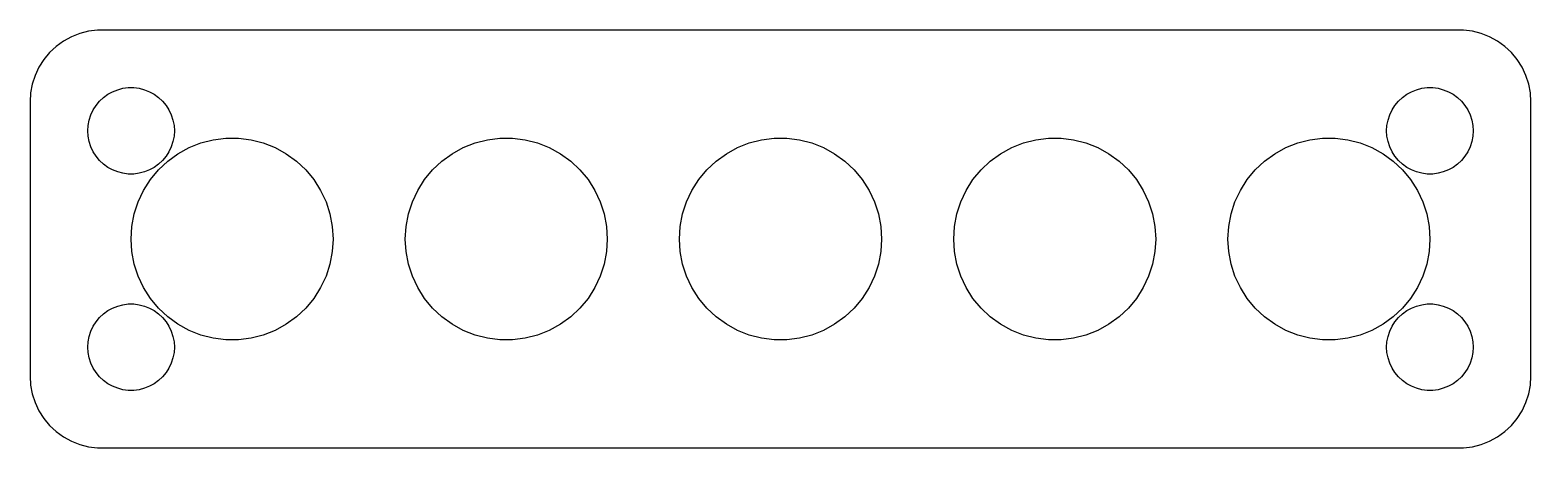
# Model space of a CAD drawing. Header units: metres. Extents: x -52 to 52, y 25 to 53.
import ezdxf

# ---------------------------------------------------------------- set-up
doc = ezdxf.new("R2010")
doc.units = ezdxf.units.M

msp = doc.modelspace()

# ---------------------------------------------------------------- linework, layer by layer
for p, q in [((-48.5451, 53.2553), (-49.1289, 53.0241)), ((-47.9369, 53.4114), (-48.5451, 53.2553)), ((-47.3139, 53.4901), (-47.9369, 53.4114)), ((47.3139, 53.4901), (-47.3139, 53.4901)), ((47.9369, 53.4114), (47.3139, 53.4901)), ((48.5451, 53.2553), (47.9369, 53.4114)), ((49.1289, 53.0241), (48.5451, 53.2553)), ((-50.1871, 52.3526), (-50.6448, 51.9227)), ((-49.6791, 52.7216), (-50.1871, 52.3526)), ((-49.1289, 53.0241), (-49.6791, 52.7216)), ((49.6791, 52.7216), (49.1289, 53.0241)), ((50.1871, 52.3526), (49.6791, 52.7216)), ((50.6448, 51.9227), (50.1871, 52.3526)), ((-51.0451, 51.4389), (-51.3815, 50.9088)), ((-50.6448, 51.9227), (-51.0451, 51.4389)), ((51.0451, 51.4389), (50.6448, 51.9227)), ((51.3815, 50.9088), (51.0451, 51.4389)), ((-51.6489, 50.3406), (-51.8429, 49.7434)), ((-51.3815, 50.9088), (-51.6489, 50.3406)), ((51.6489, 50.3406), (51.3815, 50.9088)), ((51.8429, 49.7434), (51.6489, 50.3406)), ((-51.9606, 49.1267), (-52, 48.5)), ((-51.8429, 49.7434), (-51.9606, 49.1267)), ((-46.9123, 48.8115), (-46.6075, 49.033)), ((-46.6075, 49.033), (-46.2773, 49.2145)), ((-46.2773, 49.2145), (-45.927, 49.3532)), ((-45.927, 49.3532), (-45.5621, 49.4469)), ((-45.5621, 49.4469), (-45.1884, 49.4941)), ((-45.1884, 49.4941), (-44.8116, 49.4941)), ((-44.8116, 49.4941), (-44.4379, 49.4469)), ((-44.4379, 49.4469), (-44.0729, 49.3532)), ((-44.0729, 49.3532), (-43.7227, 49.2145)), ((-43.7227, 49.2145), (-43.3925, 49.033)), ((-43.3925, 49.033), (-43.0877, 48.8115)), ((43.0877, 48.8115), (43.3925, 49.033)), ((43.3925, 49.033), (43.7227, 49.2145)), ((43.7227, 49.2145), (44.0729, 49.3532)), ((44.0729, 49.3532), (44.4379, 49.4469)), ((44.4379, 49.4469), (44.8116, 49.4941)), ((44.8116, 49.4941), (45.1884, 49.4941)), ((45.1884, 49.4941), (45.5621, 49.4469)), ((45.5621, 49.4469), (45.927, 49.3532)), ((45.927, 49.3532), (46.2773, 49.2145)), ((46.2773, 49.2145), (46.6075, 49.033)), ((46.6075, 49.033), (46.9123, 48.8115)), ((51.9606, 49.1267), (51.8429, 49.7434)), ((52, 48.5), (51.9606, 49.1267)), ((-52, 48.5), (-52, 29.5)), ((-47.7893, 47.6044), (-47.6289, 47.9453)), ((-47.6289, 47.9453), (-47.427, 48.2634)), ((-47.427, 48.2634), (-47.1869, 48.5536)), ((-47.1869, 48.5536), (-46.9123, 48.8115)), ((-43.0877, 48.8115), (-42.8131, 48.5536)), ((-42.8131, 48.5536), (-42.5729, 48.2634)), ((-42.5729, 48.2634), (-42.3711, 47.9453)), ((-42.3711, 47.9453), (-42.2107, 47.6044)), ((42.2107, 47.6044), (42.3711, 47.9453)), ((42.3711, 47.9453), (42.5729, 48.2634)), ((42.5729, 48.2634), (42.8131, 48.5536)), ((42.8131, 48.5536), (43.0877, 48.8115)), ((46.9123, 48.8115), (47.1869, 48.5536)), ((47.1869, 48.5536), (47.427, 48.2634)), ((47.427, 48.2634), (47.6289, 47.9453)), ((47.6289, 47.9453), (47.7893, 47.6044)), ((52, 29.5), (52, 48.5)), ((-48, 46.5), (-47.9763, 46.876)), ((-47.9763, 46.876), (-47.9057, 47.2461)), ((-47.9057, 47.2461), (-47.7893, 47.6044)), ((-42.2107, 47.6044), (-42.0942, 47.2461)), ((-42.0942, 47.2461), (-42.0237, 46.876)), ((-42.0237, 46.876), (-42, 46.5)), ((42, 46.5), (42.0237, 46.876)), ((42.0237, 46.876), (42.0942, 47.2461)), ((42.0942, 47.2461), (42.2107, 47.6044)), ((47.7893, 47.6044), (47.9057, 47.2461)), ((47.9057, 47.2461), (47.9763, 46.876)), ((47.9763, 46.876), (48, 46.5)), ((-47.9763, 46.124), (-48, 46.5)), ((-47.9057, 45.7539), (-47.9763, 46.124)), ((-42.0237, 46.124), (-42.0942, 45.7539)), ((-42, 46.5), (-42.0237, 46.124)), ((-40.1631, 45.6574), (-39.3117, 45.876)), ((-39.3117, 45.876), (-38.4395, 45.9862)), ((-38.4395, 45.9862), (-37.5605, 45.9862)), ((-37.5605, 45.9862), (-36.6883, 45.876)), ((-36.6883, 45.876), (-35.8369, 45.6574)), ((-21.1631, 45.6574), (-20.3117, 45.876)), ((-20.3117, 45.876), (-19.4395, 45.9862)), ((-19.4395, 45.9862), (-18.5605, 45.9862)), ((-18.5605, 45.9862), (-17.6883, 45.876)), ((-17.6883, 45.876), (-16.8369, 45.6574)), ((-2.16312, 45.6574), (-1.31166, 45.876)), ((-1.31166, 45.876), (-0.43953, 45.9862)), ((-0.43953, 45.9862), (0.43953, 45.9862)), ((0.43953, 45.9862), (1.31166, 45.876)), ((1.31166, 45.876), (2.16312, 45.6574)), ((16.8369, 45.6574), (17.6883, 45.876)), ((17.6883, 45.876), (18.5605, 45.9862)), ((18.5605, 45.9862), (19.4395, 45.9862)), ((19.4395, 45.9862), (20.3117, 45.876)), ((20.3117, 45.876), (21.1631, 45.6574)), ((35.8369, 45.6574), (36.6883, 45.876)), ((36.6883, 45.876), (37.5605, 45.9862)), ((37.5605, 45.9862), (38.4395, 45.9862)), ((38.4395, 45.9862), (39.3117, 45.876)), ((39.3117, 45.876), (40.1631, 45.6574)), ((42.0237, 46.124), (42, 46.5)), ((42.0942, 45.7539), (42.0237, 46.124)), ((47.9763, 46.124), (47.9057, 45.7539)), ((48, 46.5), (47.9763, 46.124)), ((-47.7893, 45.3956), (-47.9057, 45.7539)), ((-47.6289, 45.0547), (-47.7893, 45.3956)), ((-47.427, 44.7366), (-47.6289, 45.0547)), ((-47.1869, 44.4464), (-47.427, 44.7366)), ((-42.5729, 44.7366), (-42.8131, 44.4464)), ((-42.3711, 45.0547), (-42.5729, 44.7366)), ((-42.462, 44.3936), (-41.7508, 44.9103)), ((-42.2107, 45.3956), (-42.3711, 45.0547)), ((-42.0942, 45.7539), (-42.2107, 45.3956)), ((-41.7508, 44.9103), (-40.9805, 45.3338)), ((-40.9805, 45.3338), (-40.1631, 45.6574)), ((-35.8369, 45.6574), (-35.0195, 45.3338)), ((-35.0195, 45.3338), (-34.2492, 44.9103)), ((-34.2492, 44.9103), (-33.538, 44.3936)), ((-23.462, 44.3936), (-22.7508, 44.9103)), ((-22.7508, 44.9103), (-21.9805, 45.3338)), ((-21.9805, 45.3338), (-21.1631, 45.6574)), ((-16.8369, 45.6574), (-16.0195, 45.3338)), ((-16.0195, 45.3338), (-15.2492, 44.9103)), ((-15.2492, 44.9103), (-14.538, 44.3936)), ((-4.46196, 44.3936), (-3.75078, 44.9103)), ((-3.75078, 44.9103), (-2.98045, 45.3338)), ((-2.98045, 45.3338), (-2.16312, 45.6574)), ((2.16312, 45.6574), (2.98045, 45.3338)), ((2.98045, 45.3338), (3.75078, 44.9103)), ((3.75078, 44.9103), (4.46196, 44.3936)), ((14.538, 44.3936), (15.2492, 44.9103)), ((15.2492, 44.9103), (16.0195, 45.3338)), ((16.0195, 45.3338), (16.8369, 45.6574)), ((21.1631, 45.6574), (21.9805, 45.3338)), ((21.9805, 45.3338), (22.7508, 44.9103)), ((22.7508, 44.9103), (23.462, 44.3936)), ((33.538, 44.3936), (34.2492, 44.9103)), ((34.2492, 44.9103), (35.0195, 45.3338)), ((35.0195, 45.3338), (35.8369, 45.6574)), ((40.1631, 45.6574), (40.9805, 45.3338)), ((40.9805, 45.3338), (41.7508, 44.9103)), ((41.7508, 44.9103), (42.462, 44.3936)), ((42.2107, 45.3956), (42.0942, 45.7539)), ((42.3711, 45.0547), (42.2107, 45.3956)), ((42.5729, 44.7366), (42.3711, 45.0547)), ((42.8131, 44.4464), (42.5729, 44.7366)), ((47.427, 44.7366), (47.1869, 44.4464)), ((47.6289, 45.0547), (47.427, 44.7366)), ((47.7893, 45.3956), (47.6289, 45.0547)), ((47.9057, 45.7539), (47.7893, 45.3956)), ((-46.9123, 44.1884), (-47.1869, 44.4464)), ((-46.6075, 43.967), (-46.9123, 44.1884)), ((-46.2773, 43.7855), (-46.6075, 43.967)), ((-45.927, 43.6468), (-46.2773, 43.7855)), ((-43.7227, 43.7855), (-44.0729, 43.6468)), ((-43.3925, 43.967), (-43.7227, 43.7855)), ((-43.6631, 43.1145), (-43.1028, 43.7918)), ((-43.0877, 44.1884), (-43.3925, 43.967)), ((-43.1028, 43.7918), (-42.462, 44.3936)), ((-42.8131, 44.4464), (-43.0877, 44.1884)), ((-33.538, 44.3936), (-32.8972, 43.7918)), ((-32.8972, 43.7918), (-32.3369, 43.1145)), ((-24.6631, 43.1145), (-24.1028, 43.7918)), ((-24.1028, 43.7918), (-23.462, 44.3936)), ((-14.538, 44.3936), (-13.8972, 43.7918)), ((-13.8972, 43.7918), (-13.3369, 43.1145)), ((-5.66312, 43.1145), (-5.10277, 43.7918)), ((-5.10277, 43.7918), (-4.46196, 44.3936)), ((4.46196, 44.3936), (5.10277, 43.7918)), ((5.10277, 43.7918), (5.66312, 43.1145)), ((13.3369, 43.1145), (13.8972, 43.7918)), ((13.8972, 43.7918), (14.538, 44.3936)), ((23.462, 44.3936), (24.1028, 43.7918)), ((24.1028, 43.7918), (24.6631, 43.1145)), ((32.3369, 43.1145), (32.8972, 43.7918)), ((32.8972, 43.7918), (33.538, 44.3936)), ((42.462, 44.3936), (43.1028, 43.7918)), ((43.0877, 44.1884), (42.8131, 44.4464)), ((43.3925, 43.967), (43.0877, 44.1884)), ((43.1028, 43.7918), (43.6631, 43.1145)), ((43.7227, 43.7855), (43.3925, 43.967)), ((44.0729, 43.6468), (43.7227, 43.7855)), ((46.2773, 43.7855), (45.927, 43.6468)), ((46.6075, 43.967), (46.2773, 43.7855)), ((46.9123, 44.1884), (46.6075, 43.967)), ((47.1869, 44.4464), (46.9123, 44.1884)), ((-45.5621, 43.5531), (-45.927, 43.6468)), ((-45.1884, 43.5059), (-45.5621, 43.5531)), ((-44.8116, 43.5059), (-45.1884, 43.5059)), ((-44.4379, 43.5531), (-44.8116, 43.5059)), ((-44.0729, 43.6468), (-44.4379, 43.5531)), ((-44.1341, 42.3723), (-43.6631, 43.1145)), ((-32.3369, 43.1145), (-31.8658, 42.3723)), ((-25.1341, 42.3723), (-24.6631, 43.1145)), ((-13.3369, 43.1145), (-12.8658, 42.3723)), ((-6.13414, 42.3723), (-5.66312, 43.1145)), ((5.66312, 43.1145), (6.13414, 42.3723)), ((12.8658, 42.3723), (13.3369, 43.1145)), ((24.6631, 43.1145), (25.1341, 42.3723)), ((31.8658, 42.3723), (32.3369, 43.1145)), ((43.6631, 43.1145), (44.1341, 42.3723)), ((44.4379, 43.5531), (44.0729, 43.6468)), ((44.8116, 43.5059), (44.4379, 43.5531)), ((45.1884, 43.5059), (44.8116, 43.5059)), ((45.5621, 43.5531), (45.1884, 43.5059)), ((45.927, 43.6468), (45.5621, 43.5531)), ((-44.5084, 41.5769), (-44.1341, 42.3723)), ((-31.8658, 42.3723), (-31.4916, 41.5769)), ((-25.5084, 41.5769), (-25.1341, 42.3723)), ((-12.8658, 42.3723), (-12.4916, 41.5769)), ((-6.50842, 41.5769), (-6.13414, 42.3723)), ((6.13414, 42.3723), (6.50842, 41.5769)), ((12.4916, 41.5769), (12.8658, 42.3723)), ((25.1341, 42.3723), (25.5084, 41.5769)), ((31.4916, 41.5769), (31.8658, 42.3723)), ((44.1341, 42.3723), (44.5084, 41.5769)), ((-44.9448, 39.8773), (-44.7801, 40.7408)), ((-44.7801, 40.7408), (-44.5084, 41.5769)), ((-31.4916, 41.5769), (-31.2199, 40.7408)), ((-31.2199, 40.7408), (-31.0552, 39.8773)), ((-25.9448, 39.8773), (-25.7801, 40.7408)), ((-25.7801, 40.7408), (-25.5084, 41.5769)), ((-12.4916, 41.5769), (-12.2199, 40.7408)), ((-12.2199, 40.7408), (-12.0552, 39.8773)), ((-6.94479, 39.8773), (-6.78008, 40.7408)), ((-6.78008, 40.7408), (-6.50842, 41.5769)), ((6.50842, 41.5769), (6.78008, 40.7408)), ((6.78008, 40.7408), (6.94479, 39.8773)), ((12.0552, 39.8773), (12.2199, 40.7408)), ((12.2199, 40.7408), (12.4916, 41.5769)), ((25.5084, 41.5769), (25.7801, 40.7408)), ((25.7801, 40.7408), (25.9448, 39.8773)), ((31.0552, 39.8773), (31.2199, 40.7408)), ((31.2199, 40.7408), (31.4916, 41.5769)), ((44.5084, 41.5769), (44.7801, 40.7408)), ((44.7801, 40.7408), (44.9448, 39.8773)), ((-45, 39), (-44.9448, 39.8773)), ((-31.0552, 39.8773), (-31, 39)), ((-26, 39), (-25.9448, 39.8773)), ((-12.0552, 39.8773), (-12, 39)), ((-7, 39), (-6.94479, 39.8773)), ((6.94479, 39.8773), (7, 39)), ((12, 39), (12.0552, 39.8773)), ((25.9448, 39.8773), (26, 39)), ((31, 39), (31.0552, 39.8773)), ((44.9448, 39.8773), (45, 39)), ((-44.9448, 38.1227), (-45, 39)), ((-31, 39), (-31.0552, 38.1227)), ((-25.9448, 38.1227), (-26, 39)), ((-12, 39), (-12.0552, 38.1227)), ((-6.94479, 38.1227), (-7, 39)), ((7, 39), (6.94479, 38.1227)), ((12.0552, 38.1227), (12, 39)), ((26, 39), (25.9448, 38.1227)), ((31.0552, 38.1227), (31, 39)), ((45, 39), (44.9448, 38.1227)), ((-44.7801, 37.2592), (-44.9448, 38.1227)), ((-31.0552, 38.1227), (-31.2199, 37.2592)), ((-25.7801, 37.2592), (-25.9448, 38.1227)), ((-12.0552, 38.1227), (-12.2199, 37.2592)), ((-6.78008, 37.2592), (-6.94479, 38.1227)), ((6.94479, 38.1227), (6.78008, 37.2592)), ((12.2199, 37.2592), (12.0552, 38.1227)), ((25.9448, 38.1227), (25.7801, 37.2592)), ((31.2199, 37.2592), (31.0552, 38.1227)), ((44.9448, 38.1227), (44.7801, 37.2592)), ((-44.5084, 36.4231), (-44.7801, 37.2592)), ((-44.1341, 35.6277), (-44.5084, 36.4231)), ((-31.4916, 36.4231), (-31.8658, 35.6277)), ((-31.2199, 37.2592), (-31.4916, 36.4231)), ((-25.5084, 36.4231), (-25.7801, 37.2592)), ((-25.1341, 35.6277), (-25.5084, 36.4231)), ((-12.4916, 36.4231), (-12.8658, 35.6277)), ((-12.2199, 37.2592), (-12.4916, 36.4231)), ((-6.50842, 36.4231), (-6.78008, 37.2592)), ((-6.13414, 35.6277), (-6.50842, 36.4231)), ((6.50842, 36.4231), (6.13414, 35.6277)), ((6.78008, 37.2592), (6.50842, 36.4231)), ((12.4916, 36.4231), (12.2199, 37.2592)), ((12.8658, 35.6277), (12.4916, 36.4231)), ((25.5084, 36.4231), (25.1341, 35.6277)), ((25.7801, 37.2592), (25.5084, 36.4231)), ((31.4916, 36.4231), (31.2199, 37.2592)), ((31.8658, 35.6277), (31.4916, 36.4231)), ((44.5084, 36.4231), (44.1341, 35.6277)), ((44.7801, 37.2592), (44.5084, 36.4231)), ((-43.6631, 34.8855), (-44.1341, 35.6277)), ((-31.8658, 35.6277), (-32.3369, 34.8855)), ((-24.6631, 34.8855), (-25.1341, 35.6277)), ((-12.8658, 35.6277), (-13.3369, 34.8855)), ((-5.66312, 34.8855), (-6.13414, 35.6277)), ((6.13414, 35.6277), (5.66312, 34.8855)), ((13.3369, 34.8855), (12.8658, 35.6277)), ((25.1341, 35.6277), (24.6631, 34.8855)), ((32.3369, 34.8855), (31.8658, 35.6277)), ((44.1341, 35.6277), (43.6631, 34.8855)), ((-46.2773, 34.2145), (-45.927, 34.3532)), ((-45.927, 34.3532), (-45.5621, 34.4469)), ((-45.5621, 34.4469), (-45.1884, 34.4941)), ((-45.1884, 34.4941), (-44.8116, 34.4941)), ((-44.8116, 34.4941), (-44.4379, 34.4469)), ((-44.4379, 34.4469), (-44.0729, 34.3532)), ((-44.0729, 34.3532), (-43.7227, 34.2145)), ((-43.1028, 34.2082), (-43.6631, 34.8855)), ((-32.3369, 34.8855), (-32.8972, 34.2082)), ((-24.1028, 34.2082), (-24.6631, 34.8855)), ((-13.3369, 34.8855), (-13.8972, 34.2082)), ((-5.10277, 34.2082), (-5.66312, 34.8855)), ((5.66312, 34.8855), (5.10277, 34.2082)), ((13.8972, 34.2082), (13.3369, 34.8855)), ((24.6631, 34.8855), (24.1028, 34.2082)), ((32.8972, 34.2082), (32.3369, 34.8855)), ((43.6631, 34.8855), (43.1028, 34.2082)), ((43.7227, 34.2145), (44.0729, 34.3532)), ((44.0729, 34.3532), (44.4379, 34.4469)), ((44.4379, 34.4469), (44.8116, 34.4941)), ((44.8116, 34.4941), (45.1884, 34.4941)), ((45.1884, 34.4941), (45.5621, 34.4469)), ((45.5621, 34.4469), (45.927, 34.3532)), ((45.927, 34.3532), (46.2773, 34.2145)), ((-47.427, 33.2634), (-47.1869, 33.5536)), ((-47.1869, 33.5536), (-46.9123, 33.8116)), ((-46.9123, 33.8116), (-46.6075, 34.033)), ((-46.6075, 34.033), (-46.2773, 34.2145)), ((-43.7227, 34.2145), (-43.3925, 34.033)), ((-43.3925, 34.033), (-43.0877, 33.8116)), ((-42.462, 33.6064), (-43.1028, 34.2082)), ((-43.0877, 33.8116), (-42.8131, 33.5536)), ((-42.8131, 33.5536), (-42.5729, 33.2634)), ((-41.7508, 33.0897), (-42.462, 33.6064)), ((-33.538, 33.6064), (-34.2492, 33.0897)), ((-32.8972, 34.2082), (-33.538, 33.6064)), ((-23.462, 33.6064), (-24.1028, 34.2082)), ((-22.7508, 33.0897), (-23.462, 33.6064)), ((-14.538, 33.6064), (-15.2492, 33.0897)), ((-13.8972, 34.2082), (-14.538, 33.6064)), ((-4.46196, 33.6064), (-5.10277, 34.2082)), ((-3.75078, 33.0897), (-4.46196, 33.6064)), ((4.46196, 33.6064), (3.75078, 33.0897)), ((5.10277, 34.2082), (4.46196, 33.6064)), ((14.538, 33.6064), (13.8972, 34.2082)), ((15.2492, 33.0897), (14.538, 33.6064)), ((23.462, 33.6064), (22.7508, 33.0897)), ((24.1028, 34.2082), (23.462, 33.6064)), ((33.538, 33.6064), (32.8972, 34.2082)), ((34.2492, 33.0897), (33.538, 33.6064)), ((42.462, 33.6064), (41.7508, 33.0897)), ((43.1028, 34.2082), (42.462, 33.6064)), ((42.5729, 33.2634), (42.8131, 33.5536)), ((42.8131, 33.5536), (43.0877, 33.8116)), ((43.0877, 33.8116), (43.3925, 34.033)), ((43.3925, 34.033), (43.7227, 34.2145)), ((46.2773, 34.2145), (46.6075, 34.033)), ((46.6075, 34.033), (46.9123, 33.8116)), ((46.9123, 33.8116), (47.1869, 33.5536)), ((47.1869, 33.5536), (47.427, 33.2634)), ((-47.9763, 31.876), (-47.9057, 32.2461)), ((-47.9057, 32.2461), (-47.7893, 32.6044)), ((-47.7893, 32.6044), (-47.6289, 32.9453)), ((-47.6289, 32.9453), (-47.427, 33.2634)), ((-42.5729, 33.2634), (-42.3711, 32.9453)), ((-42.3711, 32.9453), (-42.2107, 32.6044)), ((-42.2107, 32.6044), (-42.0942, 32.2461)), ((-42.0942, 32.2461), (-42.0237, 31.876)), ((-40.9805, 32.6662), (-41.7508, 33.0897)), ((-40.1631, 32.3426), (-40.9805, 32.6662)), ((-39.3117, 32.124), (-40.1631, 32.3426)), ((-35.8369, 32.3426), (-36.6883, 32.124)), ((-35.0195, 32.6662), (-35.8369, 32.3426)), ((-34.2492, 33.0897), (-35.0195, 32.6662)), ((-21.9805, 32.6662), (-22.7508, 33.0897)), ((-21.1631, 32.3426), (-21.9805, 32.6662)), ((-20.3117, 32.124), (-21.1631, 32.3426)), ((-16.8369, 32.3426), (-17.6883, 32.124)), ((-16.0195, 32.6662), (-16.8369, 32.3426)), ((-15.2492, 33.0897), (-16.0195, 32.6662)), ((-2.98045, 32.6662), (-3.75078, 33.0897)), ((-2.16312, 32.3426), (-2.98045, 32.6662)), ((-1.31166, 32.124), (-2.16312, 32.3426)), ((2.16312, 32.3426), (1.31166, 32.124)), ((2.98045, 32.6662), (2.16312, 32.3426)), ((3.75078, 33.0897), (2.98045, 32.6662)), ((16.0195, 32.6662), (15.2492, 33.0897)), ((16.8369, 32.3426), (16.0195, 32.6662)), ((17.6883, 32.124), (16.8369, 32.3426)), ((21.1631, 32.3426), (20.3117, 32.124)), ((21.9805, 32.6662), (21.1631, 32.3426)), ((22.7508, 33.0897), (21.9805, 32.6662)), ((35.0195, 32.6662), (34.2492, 33.0897)), ((35.8369, 32.3426), (35.0195, 32.6662)), ((36.6883, 32.124), (35.8369, 32.3426)), ((40.1631, 32.3426), (39.3117, 32.124)), ((40.9805, 32.6662), (40.1631, 32.3426)), ((41.7508, 33.0897), (40.9805, 32.6662)), ((42.0237, 31.876), (42.0942, 32.2461)), ((42.0942, 32.2461), (42.2107, 32.6044)), ((42.2107, 32.6044), (42.3711, 32.9453)), ((42.3711, 32.9453), (42.5729, 33.2634)), ((47.427, 33.2634), (47.6289, 32.9453)), ((47.6289, 32.9453), (47.7893, 32.6044)), ((47.7893, 32.6044), (47.9057, 32.2461)), ((47.9057, 32.2461), (47.9763, 31.876)), ((-48, 31.5), (-47.9763, 31.876)), ((-47.9763, 31.124), (-48, 31.5)), ((-42.0237, 31.876), (-42, 31.5)), ((-42, 31.5), (-42.0237, 31.124)), ((-38.4395, 32.0138), (-39.3117, 32.124)), ((-37.5605, 32.0138), (-38.4395, 32.0138)), ((-36.6883, 32.124), (-37.5605, 32.0138)), ((-19.4395, 32.0138), (-20.3117, 32.124)), ((-18.5605, 32.0138), (-19.4395, 32.0138)), ((-17.6883, 32.124), (-18.5605, 32.0138)), ((-0.43953, 32.0138), (-1.31166, 32.124)), ((0.43953, 32.0138), (-0.43953, 32.0138)), ((1.31166, 32.124), (0.43953, 32.0138)), ((18.5605, 32.0138), (17.6883, 32.124)), ((19.4395, 32.0138), (18.5605, 32.0138)), ((20.3117, 32.124), (19.4395, 32.0138)), ((37.5605, 32.0138), (36.6883, 32.124)), ((38.4395, 32.0138), (37.5605, 32.0138)), ((39.3117, 32.124), (38.4395, 32.0138)), ((42, 31.5), (42.0237, 31.876)), ((42.0237, 31.124), (42, 31.5)), ((47.9763, 31.876), (48, 31.5)), ((48, 31.5), (47.9763, 31.124)), ((-47.9057, 30.7539), (-47.9763, 31.124)), ((-47.7893, 30.3956), (-47.9057, 30.7539)), ((-47.6289, 30.0547), (-47.7893, 30.3956)), ((-42.2107, 30.3956), (-42.3711, 30.0547)), ((-42.0942, 30.7539), (-42.2107, 30.3956)), ((-42.0237, 31.124), (-42.0942, 30.7539)), ((42.0942, 30.7539), (42.0237, 31.124)), ((42.2107, 30.3956), (42.0942, 30.7539)), ((42.3711, 30.0547), (42.2107, 30.3956)), ((47.7893, 30.3956), (47.6289, 30.0547)), ((47.9057, 30.7539), (47.7893, 30.3956)), ((47.9763, 31.124), (47.9057, 30.7539)), ((-52, 29.5), (-51.9606, 28.8733)), ((-47.427, 29.7366), (-47.6289, 30.0547)), ((-47.1869, 29.4464), (-47.427, 29.7366)), ((-46.9123, 29.1885), (-47.1869, 29.4464)), ((-46.6075, 28.967), (-46.9123, 29.1885)), ((-43.0877, 29.1885), (-43.3925, 28.967)), ((-42.8131, 29.4464), (-43.0877, 29.1885)), ((-42.5729, 29.7366), (-42.8131, 29.4464)), ((-42.3711, 30.0547), (-42.5729, 29.7366)), ((42.5729, 29.7366), (42.3711, 30.0547)), ((42.8131, 29.4464), (42.5729, 29.7366)), ((43.0877, 29.1885), (42.8131, 29.4464)), ((43.3925, 28.967), (43.0877, 29.1885)), ((46.9123, 29.1885), (46.6075, 28.967)), ((47.1869, 29.4464), (46.9123, 29.1885)), ((47.427, 29.7366), (47.1869, 29.4464)), ((47.6289, 30.0547), (47.427, 29.7366)), ((51.9606, 28.8733), (52, 29.5)), ((-51.9606, 28.8733), (-51.8429, 28.2566)), ((-51.8429, 28.2566), (-51.6489, 27.6594)), ((-46.2773, 28.7855), (-46.6075, 28.967)), ((-45.927, 28.6468), (-46.2773, 28.7855)), ((-45.5621, 28.5531), (-45.927, 28.6468)), ((-45.1884, 28.5059), (-45.5621, 28.5531)), ((-44.8116, 28.5059), (-45.1884, 28.5059)), ((-44.4379, 28.5531), (-44.8116, 28.5059)), ((-44.0729, 28.6468), (-44.4379, 28.5531)), ((-43.7227, 28.7855), (-44.0729, 28.6468)), ((-43.3925, 28.967), (-43.7227, 28.7855)), ((43.7227, 28.7855), (43.3925, 28.967)), ((44.0729, 28.6468), (43.7227, 28.7855)), ((44.4379, 28.5531), (44.0729, 28.6468)), ((44.8116, 28.5059), (44.4379, 28.5531)), ((45.1884, 28.5059), (44.8116, 28.5059)), ((45.5621, 28.5531), (45.1884, 28.5059)), ((45.927, 28.6468), (45.5621, 28.5531)), ((46.2773, 28.7855), (45.927, 28.6468)), ((46.6075, 28.967), (46.2773, 28.7855)), ((51.6489, 27.6594), (51.8429, 28.2566)), ((51.8429, 28.2566), (51.9606, 28.8733)), ((-51.6489, 27.6594), (-51.3815, 27.0912)), ((-51.3815, 27.0912), (-51.0451, 26.5611)), ((51.0451, 26.5611), (51.3815, 27.0912)), ((51.3815, 27.0912), (51.6489, 27.6594)), ((-51.0451, 26.5611), (-50.6448, 26.0773)), ((-50.6448, 26.0773), (-50.1871, 25.6474)), ((50.1871, 25.6474), (50.6448, 26.0773)), ((50.6448, 26.0773), (51.0451, 26.5611)), ((-50.1871, 25.6474), (-49.6791, 25.2784)), ((-49.6791, 25.2784), (-49.1289, 24.9759)), ((-49.1289, 24.9759), (-48.5451, 24.7447)), ((48.5451, 24.7447), (49.1289, 24.9759)), ((49.1289, 24.9759), (49.6791, 25.2784)), ((49.6791, 25.2784), (50.1871, 25.6474)), ((-48.5451, 24.7447), (-47.9369, 24.5886)), ((-47.9369, 24.5886), (-47.3139, 24.5099)), ((-47.3139, 24.5099), (47.3139, 24.5099)), ((47.3139, 24.5099), (47.9369, 24.5886)), ((47.9369, 24.5886), (48.5451, 24.7447))]:
    msp.add_line(p, q)

doc.saveas('drawing.dxf')
